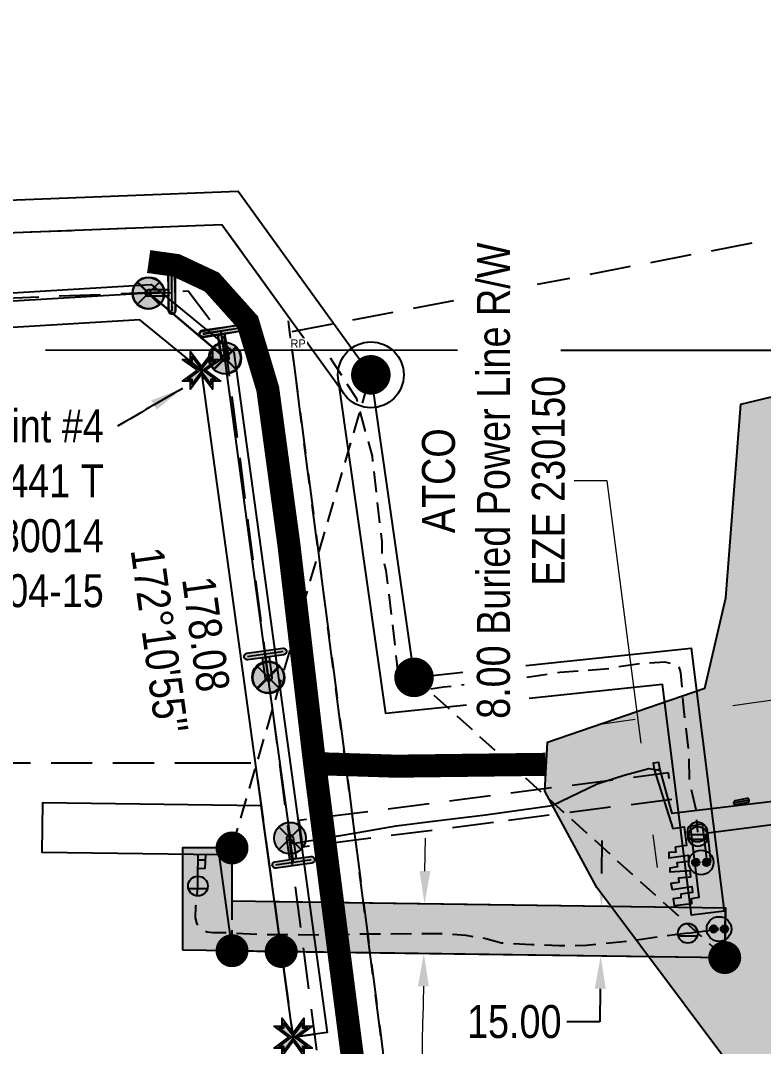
# Model space of a CAD drawing. Extents: x 504673 to 506635, y 6024637 to 6026394.
# Drawn here: x 505307 to 505532.4, y 6025335.3 to 6025646.6 of the extents above; entities that cross this region are included whole.
import ezdxf
from ezdxf.enums import TextEntityAlignment as Align

# ---------------------------------------------------------------- set-up
doc = ezdxf.new("R2018")
doc.units = 0
doc.header["$LTSCALE"] = 5
doc.header["$PDSIZE"] = 0.5
for name, pattern in [('foc-ACCESSROAD', [3.75, 2.5, -1.25]), ('foc-FLOWLINE', [3.75, 2.5, -1.25]), ('foc-QUARTERLINE', [33, 25, -3, 2, -3]), ('foc-TIELINE', [1.875, 1.25, -0.625]), ('foc-TRAV', [1.875, 1.25, -0.625]), ('POWERLINE5', [7.799999999999997, 2.399999999999999, -0.6, 0.6, -0.6, 0.6, -0.6, 2.399999999999999]), ('UG_PIPE', [1.875, 1.25, -0.625])]:
    doc.linetypes.add(name, pattern=pattern)
doc.layers.get('Defpoints').update_dxf_attribs({"color": 9})
for name, color, linetype in [('35', 37, 'Continuous'), ('AS-CABLE', 224, 'foc-CABLE'), ('AS-PIPE-UG', 44, 'UG_PIPE'), ('AS-POWER', 104, 'foc-POWER'), ('AS-POWER-EXISTING', 72, 'POWERLINE5'), ('AS-POWER-EXISTING-ANC', 72, 'Continuous'), ('AS-ROADS', 254, 'Continuous'), ('AS-SYMBOL', 7, 'Continuous'), ('C-AR', 13, 'foc-ACCESSROAD'), ('C-RW', 13, 'Continuous'), ('C-WS', 13, 'foc-ACCESSROAD'), ('F-EZE', 190, 'foc-FLOWLINE'), ('L-BD', 7, 'Continuous'), ('L-MON', 1, 'Continuous'), ('L-SECQ', 8, 'foc-QUARTERLINE'), ('L-TIE', 7, 'foc-TIELINE'), ('P-PROPOSED', 10, 'Continuous'), ('P-PROPOSED-H', 21, 'Continuous'), ('P-TRAV', 4, 'foc-TRAV'), ('P-TXT', 4, 'Continuous')]:
    doc.layers.add(name, color=color, linetype=linetype)
doc.layers.add('AS-PIPE-AG', color=7, linetype='Continuous', true_color=0x7d00fa)
doc.layers.add('C-RW-T', color=13, linetype='Continuous', lineweight=9)
doc.layers.add('F-EZE-T', color=190, linetype='Continuous', lineweight=9)
doc.styles.add('80CG', font='ARIALN.TTF', dxfattribs={"height": 10})
doc.styles.add('80L', font='ARIALN.TTF', dxfattribs={"height": 10})
doc.styles.add('foc-LtypeFont', font='ARIALN.TTF', dxfattribs={"height": 7.349999999999999})
doc.styles.get("Standard").update_dxf_attribs({"font": 'ARIALN.TTF'})
doc.linetypes.add('foc-CABLE', pattern='A,2,-1,["C",foc-LtypeFont,S=0.2,R=0,X=-0.625,Y=-0.75],-1.239999999999999,8', length=12.24)
doc.linetypes.add('foc-POWER', pattern='A,6,-1,["P",foc-LtypeFont,S=0.2,R=0,X=-0.625,Y=-0.75],-1.239999999999999,4', length=12.24)
doc.dimstyles.new('Compass 5 000', dxfattribs={"dimscale": 5, "dimtxt": 9, "dimasz": 2, "dimexe": 0.2, "dimexo": 0.0625, "dimgap": 0.5, "dimtad": 0, "dimtih": 1, "dimtoh": 1, "dimzin": 0, "dimdsep": 46, "dimtxsty": '80CG', "dimcen": 0.1, "dimse1": 1, "dimse2": 1, "dimclrd": 256, "dimclrt": 256, "dimaunit": 1, "dimadec": 4, "dimazin": 0, "dimtfac": 0.06, "dimtofl": 0, "dimtmove": 0, "dimatfit": 1, "dimfxl": 0.2, "dimtolj": 1, "dimtzin": 0, "dimlwd": -1, "dimarcsym": 0})

# ---------------------------------------------------------------- blocks, each defined once
blk = doc.blocks.new('POWERPOLE')
h = blk.add_hatch(color=255)
edge = h.paths.add_edge_path()
edge.add_arc((0, 0), 0.9600000000000002, 0, 360)
at = {"linetype": 'Continuous'}
for p, q in [((0.678822509938982, -0.678822509938982), (-0.678822509938982, 0.678822509938982)), ((-0.678822509938982, -0.678822509938982), (0.678822509938982, 0.678822509938982))]:
    blk.add_line(p, q, dxfattribs=at)
blk.add_circle((0, 0), 0.9600000000000002, dxfattribs=at)
blk = doc.blocks.new('*D454')
at = {"layer": 'C-RW-T', "transparency": 16777216}
for p, q in [((505523.1249154244, 6025438.739198668), (505601.5102105102, 6025449.937268697)), ((505493.4211377307, 6025434.495737156), (505483.5216458129, 6025433.081502463))]:
    blk.add_line(p, q, dxfattribs=at)
for points in [[(505522.8892096421, 6025440.389113988), (505523.3606212066, 6025437.089283347), (505513.2254235063, 6025437.324963975)], [(505493.1854319484, 6025436.145652476), (505493.6568435129, 6025432.845821835), (505503.3206296485, 6025435.90997185)]]:
    blk.add_solid(points, dxfattribs=at)
at = {"layer": 'Defpoints', "color": 0, "transparency": 16777216}
for p in [(505502.9921694411, 6025438.209158246), (505512.8969632989, 6025439.624150371), (505513.2254235063, 6025437.324963975)]:
    blk.add_point(p, dxfattribs=at)
at = {"layer": 'C-RW-T', "transparency": 16777216, "insert": (505640.5927480275, 6025449.937268697), "char_height": 10, "attachment_point": 5, "style": '80CG'}
blk.add_mtext('\\A1;Whitecap\\P10.00 P/L R/W\\PPLA 240167', dxfattribs=at)
blk = doc.blocks.new('*D461')
at = {"layer": 'Defpoints', "color": 0, "transparency": 16777216}
for p in [(505497.5393323259, 6025409.452993704), (505414.7352510103, 6025406.83275064), (505415.7591685463, 6025398.898816665)]:
    blk.add_point(p, dxfattribs=at)
at = {"layer": 'F-EZE-T', "transparency": 16777216}
for p, q in [((505484.9542192768, 6025506.970081253), (505474.9542192767, 6025506.970081252)), ((505495.2354750256, 6025427.304677132), (505484.9542192768, 6025506.970081253)), ((505498.8192720902, 6025399.535244252), (505500.0992118545, 6025389.617494799))]:
    blk.add_line(p, q, dxfattribs=at)
for points in [[(505496.8884332678, 6025427.518000426), (505493.5825167834, 6025427.091353837), (505496.5154147899, 6025417.386927679)], [(505500.4722303324, 6025399.748567546), (505497.166313848, 6025399.321920957), (505497.5393323259, 6025409.452993704)]]:
    blk.add_solid(points, dxfattribs=at)
at = {"layer": 'F-EZE-T', "transparency": 16777216, "insert": (505450.5078800316, 6025506.970081253), "char_height": 10, "attachment_point": 5, "rotation": 90, "style": '80CG'}
blk.add_mtext('\\A1;ATCO\\P8.00 Buried Power Line R/W\\PEZE 230150', dxfattribs=at)
blk = doc.blocks.new('*U445')
h = blk.add_hatch(color=255)
h.dxf.hatch_style = 1
edge = h.paths.add_edge_path()
edge.add_arc((0.001556970010898939, -1.099998898110532), 0.2, -179.9189019634182, 0.08109803658169312, ccw=False)
edge.add_line((-0.1984428296455615, -1.100281983567059), (-0.2002828851129875, 0.1997167141999334))
edge.add_line((-0.2002828851129875, 0.1997167141999334), (-0.2015567696673594, 1.099715812654005))
edge.add_arc((-0.001556970010898939, 1.099998898110532), 0.2, 0.08109803658169312, 180.0810980365817, ccw=False)
edge.add_line((0.1984428296455615, 1.100281983567059), (0.2015567696673594, -1.099715812654005))
h = blk.add_hatch(color=255)
h.dxf.hatch_style = 1
edge = h.paths.add_edge_path()
edge.add_arc((-1.413756769860629, -0.002001071907580421), 0.2, 90.0810980365817, 270.0810980365818, ccw=False)
edge.add_line((-1.414039855317156, 0.19799872774888), (-0.2002828851129874, 0.1997167141999334))
edge.add_line((-0.2002828851129875, 0.1997167141999334), (-0.1997167141999334, -0.2002828851129875))
edge.add_line((-0.1997167141999334, -0.2002828851129875), (-1.413473684404102, -0.2020008715640409))
at = {"color": 255}
blk.add_lwpolyline([(0.2015567696673594, -1.099715812654005, -0.9999999999999999), (-0.1984428296455615, -1.100281983567059), (-0.2002828851129875, 0.1997167141999334), (-0.2015567696673594, 1.099715812654005, -0.9999999999999999), (0.1984428296455615, 1.100281983567059)], format="xyb", close=True, dxfattribs=at)
at = {"color": 72, "const_width": 0.1, "flags": 128}
for points in [[(0.001556970010898923, -1.099998898110532), (-0.001556970010898923, 1.099998898110532)], [(-1.413756769860629, -0.002001071907580431), (0, 0)]]:
    blk.add_lwpolyline(points, dxfattribs=at)
at = {"color": 255, "flags": 128}
blk.add_lwpolyline([(-1.413473684404102, -0.2020008715640409, -0.9999999999999999), (-1.414039855317156, 0.19799872774888), (-0.2002828851129875, 0.1997167141999334), (-0.1997167141999334, -0.2002828851129875)], format="xyb", close=True, dxfattribs=at)
blk = doc.blocks.new('*U437')
h = blk.add_hatch(color=255)
h.dxf.hatch_style = 1
edge = h.paths.add_edge_path()
edge.add_arc((1.084283818103799, 0.1852797932809918), 0.2000000000000001, -80.30309255509462, 99.69690744490538, ccw=False)
edge.add_line((1.117971053245798, -0.01186271910151723), (-0.1634552772405105, -0.2308297475245075))
edge.add_line((-0.1634552772405105, -0.2308297475245075), (-1.050596582961801, -0.3824223056635008))
edge.add_arc((-1.084283818103799, -0.1852797932809918), 0.2000000000000001, 99.69690744490538, 279.6969074449054, ccw=False)
edge.add_line((-1.117971053245798, 0.01186271910151723), (1.050596582961801, 0.3824223056635008))
h = blk.add_hatch(color=255)
h.dxf.hatch_style = 1
edge = h.paths.add_edge_path()
edge.add_arc((0.2801499614841298, -1.639477594941856), 0.2, -170.30309255509462, 9.696907444905321, ccw=False)
edge.add_line((0.0830074491016208, -1.673164830083854), (-0.1634552772405105, -0.2308297475245076))
edge.add_line((-0.1634552772405105, -0.2308297475245075), (0.2308297475245074, -0.1634552772405105))
edge.add_line((0.2308297475245074, -0.1634552772405105), (0.4772924738666388, -1.605790359799857))
at = {"color": 255}
blk.add_lwpolyline([(1.050596582961801, 0.3824223056635008, -0.9999999999999999), (1.117971053245798, -0.01186271910151723), (-0.1634552772405105, -0.2308297475245075), (-1.050596582961801, -0.3824223056635008, -0.9999999999999999), (-1.117971053245798, 0.01186271910151723)], format="xyb", close=True, dxfattribs=at)
at = {"color": 72, "const_width": 0.1, "flags": 128}
for points in [[(1.084283818103799, 0.1852797932809918), (-1.084283818103799, -0.1852797932809918)], [(0.2801499614841298, -1.639477594941856), (0, 0)]]:
    blk.add_lwpolyline(points, dxfattribs=at)
at = {"color": 255, "flags": 128}
blk.add_lwpolyline([(0.4772924738666388, -1.605790359799857, -0.9999999999999999), (0.0830074491016208, -1.673164830083854), (-0.1634552772405105, -0.2308297475245075), (0.2308297475245074, -0.1634552772405105)], format="xyb", close=True, dxfattribs=at)
blk = doc.blocks.new('*U438')
h = blk.add_hatch(color=255)
h.dxf.hatch_style = 1
edge = h.paths.add_edge_path()
edge.add_arc((1.089107186086588, 0.1544200026374626), 0.2, -81.93005884637239, 98.06994115362761, ccw=False)
edge.add_line((1.11718355020249, -0.0435994857419171), (-0.1699431242634772, -0.226095852495282))
edge.add_line((-0.1699431242634774, -0.226095852495282), (-1.061030821970686, -0.3524394910168422))
edge.add_arc((-1.089107186086588, -0.1544200026374626), 0.2, 98.06994115362761, 278.06994115362755, ccw=False)
edge.add_line((-1.11718355020249, 0.0435994857419171), (1.061030821970686, 0.3524394910168422))
h = blk.add_hatch(color=255)
h.dxf.hatch_style = 1
edge = h.paths.add_edge_path()
edge.add_arc((0.2043093647691422, -1.440971335023642), 0.2, -171.9300588463725, 8.06994115362761, ccw=False)
edge.add_line((0.006289876389762555, -1.469047699139544), (-0.1699431242634774, -0.2260958524952821))
edge.add_line((-0.1699431242634774, -0.226095852495282), (0.2260958524952819, -0.1699431242634774))
edge.add_line((0.2260958524952819, -0.1699431242634774), (0.4023288531485218, -1.412894970907739))
at = {"color": 255}
blk.add_lwpolyline([(1.061030821970686, 0.3524394910168422, -0.9999999999999999), (1.11718355020249, -0.0435994857419171), (-0.1699431242634774, -0.226095852495282), (-1.061030821970686, -0.3524394910168422, -0.9999999999999999), (-1.11718355020249, 0.0435994857419171)], format="xyb", close=True, dxfattribs=at)
at = {"color": 72, "const_width": 0.09999999999999999, "flags": 128}
for points in [[(1.089107186086588, 0.1544200026374626), (-1.089107186086588, -0.1544200026374626)], [(0.2043093647691422, -1.440971335023642), (0, 0)]]:
    blk.add_lwpolyline(points, dxfattribs=at)
at = {"color": 255, "flags": 128}
blk.add_lwpolyline([(0.4023288531485218, -1.412894970907739, -0.9999999999999999), (0.006289876389762555, -1.469047699139544), (-0.1699431242634774, -0.226095852495282), (0.2260958524952819, -0.1699431242634774)], format="xyb", close=True, dxfattribs=at)
blk = doc.blocks.new('*U441')
h = blk.add_hatch(color=255)
h.dxf.hatch_style = 1
edge = h.paths.add_edge_path()
edge.add_arc((0.02411700846804093, -1.09973559090472), 0.2, -178.7437149764819, 1.2562850235182168, ccw=False)
edge.add_line((-0.175834917150999, -1.104120501535273), (-0.2043368362495928, 0.1955670149884869))
edge.add_line((-0.2043368362495928, 0.195567014988487), (-0.2240689340870809, 1.095350680274167))
edge.add_arc((-0.02411700846804093, 1.09973559090472), 0.2, 1.2562850235182168, 181.2562850235181, ccw=False)
edge.add_line((0.175834917150999, 1.104120501535273), (0.2240689340870809, -1.095350680274167))
h = blk.add_hatch(color=255)
h.dxf.hatch_style = 1
edge = h.paths.add_edge_path()
edge.add_arc((-1.413600000005681, -0.03099999986588908), 0.2, 91.2562850235181, 271.25628502351816, ccw=False)
edge.add_line((-1.417984910636234, 0.1689519257531509), (-0.2043368362495928, 0.195567014988487))
edge.add_line((-0.2043368362495928, 0.195567014988487), (-0.195567014988487, -0.2043368362495928))
edge.add_line((-0.195567014988487, -0.2043368362495928), (-1.409215089375128, -0.230951925484929))
at = {"color": 255}
blk.add_lwpolyline([(0.2240689340870809, -1.095350680274167, -0.9999999999999999), (-0.175834917150999, -1.104120501535273), (-0.2043368362495928, 0.195567014988487), (-0.2240689340870809, 1.095350680274167, -0.9999999999999999), (0.175834917150999, 1.104120501535273)], format="xyb", close=True, dxfattribs=at)
at = {"color": 72, "const_width": 0.1, "flags": 128}
for points in [[(0.02411700846804093, -1.09973559090472), (-0.02411700846804093, 1.09973559090472)], [(-1.413600000005681, -0.03099999986588908), (0, 0)]]:
    blk.add_lwpolyline(points, dxfattribs=at)
at = {"color": 255, "flags": 128}
blk.add_lwpolyline([(-1.409215089375128, -0.230951925484929, -0.9999999999999999), (-1.417984910636234, 0.1689519257531509), (-0.2043368362495928, 0.195567014988487), (-0.195567014988487, -0.2043368362495928)], format="xyb", close=True, dxfattribs=at)
blk = doc.blocks.new('*U442')
h = blk.add_hatch(color=255)
h.dxf.hatch_style = 1
edge = h.paths.add_edge_path()
edge.add_arc((1.088888818033963, 0.1559523708078835), 0.2, -81.84943591210418, 98.15056408789582, ccw=False)
edge.add_line((1.117243794544487, -0.04202741428920062), (-0.1696248085865597, -0.2263347616076084))
edge.add_line((-0.1696248085865598, -0.2263347616076084), (-1.060533841523438, -0.3539321559049676))
edge.add_arc((-1.088888818033963, -0.1559523708078835), 0.2, 98.15056408789582, 278.1505640878958, ccw=False)
edge.add_line((-1.117243794544487, 0.04202741428920062), (1.060533841523438, 0.3539321559049676))
h = blk.add_hatch(color=255)
h.dxf.hatch_style = 1
edge = h.paths.add_edge_path()
edge.add_arc((0.2358000000007447, -1.646399999968707), 0.2, -171.84943591210424, 8.150564087895816, ccw=False)
edge.add_line((0.03782021490366055, -1.674754976479231), (-0.1696248085865598, -0.2263347616076083))
edge.add_line((-0.1696248085865598, -0.2263347616076084), (0.2263347616076083, -0.1696248085865598))
edge.add_line((0.2263347616076083, -0.1696248085865598), (0.4337797850978288, -1.618045023458183))
at = {"color": 255}
blk.add_lwpolyline([(1.060533841523438, 0.3539321559049676, -0.9999999999999999), (1.117243794544487, -0.04202741428920062), (-0.1696248085865598, -0.2263347616076084), (-1.060533841523438, -0.3539321559049676, -0.9999999999999999), (-1.117243794544487, 0.04202741428920062)], format="xyb", close=True, dxfattribs=at)
at = {"color": 72, "const_width": 0.09999999999999998, "flags": 128}
for points in [[(1.088888818033963, 0.1559523708078835), (-1.088888818033963, -0.1559523708078835)], [(0.2358000000007447, -1.646399999968707), (0, 0)]]:
    blk.add_lwpolyline(points, dxfattribs=at)
at = {"color": 255, "flags": 128}
blk.add_lwpolyline([(0.4337797850978288, -1.618045023458183, -0.9999999999999999), (0.03782021490366055, -1.674754976479231), (-0.1696248085865598, -0.2263347616076084), (0.2263347616076083, -0.1696248085865598)], format="xyb", close=True, dxfattribs=at)
blk = doc.blocks.new('*U447')
h = blk.add_hatch(color=255)
h.dxf.hatch_style = 1
edge = h.paths.add_edge_path()
edge.add_arc((-0.2116000000038181, 1.467999999970198), 0.2, 8.202216459714975, 188.202216459715, ccw=False)
edge.add_line((-0.01364585747674021, 1.496533444493588), (0.1694206980036883, 0.2264875870504675))
edge.add_line((0.1694206980036883, 0.2264875870504674), (-0.2264875870504674, 0.1694206980036884))
edge.add_line((-0.2264875870504674, 0.1694206980036884), (-0.4095541425308959, 1.439466555446808))
h = blk.add_hatch(color=255)
h.dxf.hatch_style = 1
edge = h.paths.add_edge_path()
edge.add_arc((-1.088747783898928, -0.1569339448786424), 0.2, 98.20221645971498, 278.20221645971503, ccw=False)
edge.add_line((-1.117281228422318, 0.04102019764843548), (0.1694206980036883, 0.2264875870504674))
edge.add_line((0.1694206980036883, 0.2264875870504674), (1.060214339375539, 0.3548880874057203))
edge.add_arc((1.088747783898928, 0.1569339448786424), 0.2, -81.79778354028502, 98.20221645971498, ccw=False)
edge.add_line((1.117281228422318, -0.04102019764843548), (-1.060214339375539, -0.3548880874057203))
at = {"color": 255, "flags": 128}
blk.add_lwpolyline([(-0.4095541425308959, 1.439466555446808, -0.9999999999999999), (-0.01364585747674021, 1.496533444493588), (0.1694206980036883, 0.2264875870504674), (-0.2264875870504674, 0.1694206980036884)], format="xyb", close=True, dxfattribs=at)
at = {"color": 72, "const_width": 0.1, "flags": 128}
for points in [[(-0.2116000000038181, 1.467999999970198), (0, 0)], [(-1.088747783898928, -0.1569339448786424), (1.088747783898928, 0.1569339448786424)]]:
    blk.add_lwpolyline(points, dxfattribs=at)
at = {"color": 255}
blk.add_lwpolyline([(-1.060214339375539, -0.3548880874057203, -0.9999999999999999), (-1.117281228422318, 0.04102019764843548), (0.1694206980036883, 0.2264875870504674), (1.060214339375539, 0.3548880874057203, -0.9999999999999999), (1.117281228422318, -0.04102019764843548)], format="xyb", close=True, dxfattribs=at)
blk = doc.blocks.new('RISER')
h = blk.add_hatch(color=255)
h.dxf.hatch_style = 1
edge = h.paths.add_edge_path()
edge.add_arc((0, 0), 0.7000000000000001, 0, 360)
blk.add_hatch(color=13).paths.add_polyline_path([(0.5809894393423747, -0.1498374831999172), (-0.5809055220925075, -0.1501624933266612, 0.7745966773228882)])
at = {"color": 13}
blk.add_line((-0.5809055220925075, -0.1501624933266612), (0.5809894393423747, -0.1498374831996898), dxfattribs=at)
blk.add_circle((0, 0), 0.6000000000000001, dxfattribs=at)
blk = doc.blocks.new('PIG')
h = blk.add_hatch(color=255)
h.dxf.hatch_style = 1
edge = h.paths.add_edge_path()
edge.add_arc((0, 0), 0.85, 0, 360)
at = {"layer": 'AS-SYMBOL'}
h = blk.add_hatch(color=13, dxfattribs=at)
h.dxf.hatch_style = 1
h.paths.add_polyline_path([(-0.1007441909823683, 0.004742452807931841, 1), (-0.5507441909794579, 0.004742452807931841, 1)])
h = blk.add_hatch(color=13, dxfattribs=at)
h.dxf.hatch_style = 1
h.paths.add_polyline_path([(0.1007441909823683, 0.004742452807931841, 1), (0.5507441909794579, 0.004742452807931841, 1)])
at = {"layer": 'AS-SYMBOL', "color": 13}
for centre, radius in [((0, 0), 0.75), ((-0.3257441909809131, 0.004742452807931841), 0.225), ((0.3257441909809131, 0.004742452807931841), 0.225)]:
    blk.add_circle(centre, radius, dxfattribs=at)
blk = doc.blocks.new('*U434')
at = {"color": 48}
for p, q in [((4.08886963157243, 1.40298177361125), (0.4749817733057751, 0.7031303684434069)), ((4.317018226710057, 0.2248696318620715), (0.703130368443404, -0.4749817733057812))]:
    blk.add_line(p, q, dxfattribs=at)
for centre, start, end in [((0.5890560708745899, 0.1140742975688129), 100.9600108201828, 280.9600108201826), ((4.202943929141242, 0.8139257027366611), 280.9600108201795, 460.9600108201795)]:
    blk.add_arc(centre, 0.6000000000000227, start, end, dxfattribs=at)
at = {"layer": 'Defpoints'}
blk.add_line((4.792000000015832, 0.928000000305474), (0, 0), dxfattribs=at)
blk = doc.blocks.new('PLIA')
at = {"color": 255, "const_width": 1}
blk.add_lwpolyline([(-0.5, 0, 1), (0.5, 0, 1)], format="xyb", close=True, dxfattribs=at)
blk = doc.blocks.new('PLIAA')
blk.add_blockref('PLIA', (0, 0))
blk = doc.blocks.new('PLIB')
at = {"color": 1}
blk.add_circle((0, 0), 0.8, dxfattribs=at)
blk = doc.blocks.new('PLIBB')
blk.add_blockref('PLIB', (0, 0))
blk = doc.blocks.new('PLICC')
for name in ['PLIAA', 'PLIBB']:
    blk.add_blockref(name, (0, 0))
blk = doc.blocks.new('PLI')
blk.add_blockref('PLICC', (0, 0))
blk = doc.blocks.new('*D475')
at = {"layer": 'Defpoints', "color": 0, "transparency": 16777216}
for p in [(505443.668386389, 6025378.330886992), (505443.4587030357, 6025363.340382453), (505482.9958061407, 6025362.787347541)]:
    blk.add_point(p, dxfattribs=at)
at = {"layer": 'P-TXT', "transparency": 16777216}
for p, q in [((505483.3453532609, 6025387.776873939), (505483.4852170278, 6025397.775895797)), ((505482.8559423737, 6025352.788325683), (505482.7160786068, 6025342.789303824)), ((505482.7160786068, 6025342.789303824), (505472.7160786067, 6025342.789303824))]:
    blk.add_line(p, q, dxfattribs=at)
for points in [[(505481.6788496178, 6025387.800184567), (505485.011856904, 6025387.75356331), (505483.205489494, 6025377.77785208)], [(505481.1894387306, 6025352.811636311), (505484.5224460168, 6025352.765015054), (505482.9958061407, 6025362.787347541)]]:
    blk.add_solid(points, dxfattribs=at)
at = {"layer": 'P-TXT', "transparency": 16777216, "insert": (505456.7781522755, 6025342.789303825), "char_height": 10, "attachment_point": 5, "style": '80CG'}
blk.add_mtext('\\A1;15.00', dxfattribs=at)
blk = doc.blocks.new('RP')
at = {"layer": '35', "color": 3}
blk.add_circle((0, 0), 10, dxfattribs=at)
at = {"layer": '35', "color": 3, "lineweight": 30, "flags": 104}
blk.add_attdef('RP', text='', height=10, dxfattribs=at).set_placement((-24.40727839950538, 10.7543695547571), align=Align.MIDDLE_CENTER)
blk = doc.blocks.new('fdia')
at = {"color": 255, "const_width": 1}
blk.add_lwpolyline([(-0.5, 0, 1), (0.5, 0, 1)], format="xyb", close=True, dxfattribs=at)
blk = doc.blocks.new('Fdiaa')
blk.add_blockref('fdia', (0, 0))
blk = doc.blocks.new('fdib')
at = {"color": 1, "const_width": 1.6}
blk.add_lwpolyline([(-0.3999999999996362, 0, 0.9999999999999998), (0.3999999999996362, 0, 1)], format="xyb", close=True, dxfattribs=at)
at = {"color": 1}
blk.add_circle((0, 0), 0.8, dxfattribs=at)
blk = doc.blocks.new('Fdibb')
blk.add_blockref('fdib', (0, 0))
blk = doc.blocks.new('fdicc')
for name in ['Fdibb', 'Fdiaa']:
    blk.add_blockref(name, (0, 0))
blk = doc.blocks.new('FDI')
blk.add_blockref('fdicc', (0, 0))
blk = doc.blocks.new('TEMP')
h = blk.add_hatch(color=255)
h.dxf.hatch_style = 1
h.paths.add_polyline_path([(-5.274161e-10, 0.2514284397220763), (-0.6656854269836912, 1.152061669657268), (-0.6656854269836914, 0.6656854303339061), (-1.152061663105632, 0.6656854303339061), (-0.2514284404497629, 5.273253e-10), (-1.152061661774314, -0.665685419564579), (-0.6656854224511335, -0.6656854195645793), (-0.6656854224511335, -1.152061655686338), (-5.273251e-10, -0.2514284436956587), (0.6656854183820542, -1.152061663420681), (0.6656854183820542, -0.6656854208922597), (1.152061656810019, -0.6656854053035205), (0.2514284429676993, 5.273253e-10), (1.152061671303363, 0.6656854258011663), (0.6656854287749412, 0.6656854258011663), (0.6656854131859291, 1.15206166422904)])
h.paths.add_polyline_path([(0.5656854229146121, 0.8485281473411305), (0.5656854319800914, 0.5656854258011663), (0.8485281444547581, 0.5656854258011663), (0.0831890339399251, 0), (0.8485281399220186, -0.5656854150320215), (0.5656854183820542, -0.5656854240973189), (0.5656854183820542, -0.8485281365719859), (0, -0.08318903609469999), (-0.5656854224511337, -0.8485281320390644), (-0.5656854224511337, -0.5656854195645792), (-0.8485281349258001, -0.5656854195645794), (-0.0831890328488955, 0), (-0.8485281394583584, 0.5656854303339058), (-0.5656854269836913, 0.5656854303339061), (-0.5656854269836913, 0.8485281428085727), (0, 0.0831890306941206)], flags=16)
h = blk.add_hatch(color=1)
h.dxf.hatch_style = 1
h.paths.add_polyline_path([(0, 0.0831890306941205), (-0.5656854269836911, 0.8485281428085727), (-0.5656854269836912, 0.5656854303339061), (-0.8485281394583578, 0.5656854303339061), (-0.0831890328488953, -1e-16), (-0.8485281349258001, -0.5656854195645793), (-0.5656854224511337, -0.5656854195645793), (-0.5656854224511337, -0.848528132039064), (0, -0.08318903609469999), (0.5656854183820542, -0.8485281365719856), (0.5656854183820542, -0.5656854240973191), (0.8485281399220184, -0.5656854150320213), (0.0831890339399251, -1e-16), (0.8485281444547581, 0.5656854258011663), (0.5656854319800914, 0.5656854258011663), (0.5656854229146121, 0.8485281473411308)])
at = {"color": 1}
for p, q in [((-0.0831890328488953, 0), (0.0831890339399252, 0)), ((0, 0.0831890306941205), (0, -0.08318903609469999))]:
    blk.add_line(p, q, dxfattribs=at)
at = {"color": 255, "flags": 128}
blk.add_lwpolyline([(-0.251428440449763, 5.27325e-10), (-1.152061663105632, 0.6656854303339061), (-0.6656854269836914, 0.6656854303339061), (-0.6656854269836914, 1.152061669657268), (-5.274159999999999e-10, 0.2514284397220763), (0.6656854131859291, 1.15206166422904), (0.6656854287749412, 0.6656854258011663), (1.152061671303363, 0.6656854258011663), (0.2514284429676991, 5.27325e-10), (1.152061656810019, -0.6656854053035204), (0.6656854183820542, -0.6656854208922596), (0.6656854183820542, -1.152061663420681), (-5.27325e-10, -0.2514284436956586), (-0.6656854224511335, -1.152061655686338), (-0.6656854224511335, -0.6656854195645793), (-1.152061661774314, -0.6656854195645793)], close=True, dxfattribs=at)
at = {"color": 1, "flags": 128}
blk.add_lwpolyline([(-0.0831890328488953, 0), (-0.8485281394583578, 0.5656854303339061), (-0.5656854269836913, 0.5656854303339061), (-0.5656854269836913, 0.8485281428085727), (0, 0.0831890306941205), (0.5656854229146121, 0.8485281473411305), (0.5656854319800914, 0.5656854258011663), (0.8485281444547581, 0.5656854258011663), (0.0831890339399252, 0), (0.8485281399220184, -0.5656854150320214), (0.5656854183820542, -0.5656854240973189), (0.5656854183820542, -0.8485281365719856), (0, -0.08318903609469999), (-0.5656854224511335, -0.848528132039064), (-0.5656854224511335, -0.5656854195645792), (-0.8485281349258001, -0.5656854195645792)], close=True, dxfattribs=at)
blk = doc.blocks.new('*D514')
at = {"layer": 'C-RW-T', "transparency": 16777216}
for p, q in [((505429.6772850669, 6025388.527569184), (505429.8171488328, 6025398.526591043)), ((505429.1878741835, 6025353.539020942), (505429.0480104176, 6025343.539999083)), ((505428.4497922838, 6025300.772695072), (505429.0480104176, 6025343.539999083)), ((505438.4497922838, 6025300.772695071), (505428.4497922838, 6025300.772695072))]:
    blk.add_line(p, q, dxfattribs=at)
for points in [[(505428.0107814238, 6025388.550879812), (505431.34378871, 6025388.504258556), (505429.5374213009, 6025378.528547326)], [(505427.5213705404, 6025353.562331569), (505430.8543778267, 6025353.515710314), (505429.3277379494, 6025363.538042801)]]:
    blk.add_solid(points, dxfattribs=at)
at = {"layer": 'Defpoints', "color": 0, "transparency": 16777216}
for p in [(505428.2072219557, 6025378.547153815), (505427.9975386041, 6025363.556649289), (505429.3277379494, 6025363.538042801)]:
    blk.add_point(p, dxfattribs=at)
at = {"layer": 'C-RW-T', "transparency": 16777216, "insert": (505484.8345126113, 6025300.772695071), "char_height": 10, "attachment_point": 5, "style": '80CG'}
blk.add_mtext('\\A1;Whitecap\\P15.00 P/L R/W\\PPLA 240668\\P(To be Amended)', dxfattribs=at)

msp = doc.modelspace()

# ---------------------------------------------------------------- hatches: boundary and pattern name
at = {"layer": 'AS-ROADS'}
h = msp.add_hatch(color=256, dxfattribs=at)
h.dxf.hatch_style = 1
h.paths.add_polyline_path([(505619.337000001, 6025348.216999969), (505624.383, 6025339.478999985), (505628.292, 6025322.284999968), (505645.174000001, 6025311.151999968), (505636.6240000011, 6025299.900999968), (505614.259, 6025288.992999969), (505578.832, 6025269.408999984), (505550.4110000011, 6025288.821999985), (505521.539, 6025330.430999967), (505481.805000001, 6025383.512999984), (505466.072000001, 6025412.72699999), (505466.869, 6025427.604999986), (505514.624, 6025444.064999986), (505520.919, 6025471.414999974), (505525.507000001, 6025530.214999968), (505558.0919999995, 6025537.990999985), (505584.1099999995, 6025530.655999986), (505587.899000001, 6025514.00999999)])
at = {"layer": 'P-PROPOSED-H'}
h = msp.add_hatch(color=256, dxfattribs=at)
h.dxf.hatch_style = 1
h.paths.add_polyline_path([(505356.1449747435, 6025364.561704613), (505520.6250000007, 6025362.260999998), (505520.8346833523, 6025377.251504514), (505371.1331524321, 6025379.345491338), (505371.1290000007, 6025395.526999998), (505356.1370295443, 6025395.523152813)])

# ---------------------------------------------------------------- linework, layer by layer
at = {"layer": 'AS-CABLE', "flags": 128}
msp.add_lwpolyline([(505388.703, 6025397.996999984), (505389.555000001, 6025396.88), (505397.490000001, 6025398.161999983), (505409.404, 6025400.177999984), (505420.908000001, 6025402.216999983), (505432.1170000006, 6025403.699), (505448.076, 6025405.531), (505468.307, 6025408.457000008), (505481.8960000011, 6025414.972000006), (505490.1580000009, 6025417.577999983), (505497.594, 6025419.633999983), (505500.4920000011, 6025419.106), (505500.4870000006, 6025419.523)], dxfattribs=at)
at = {"layer": 'AS-PIPE-AG', "flags": 128}
for points in [[(505543.76, 6025410.616), (505504.6990000011, 6025406.01), (505500.942000001, 6025419.638999989), (505500.6320000009, 6025421.470999989), (505498.9579999997, 6025421.215000005), (505499.218000001, 6025419.370000006), (505504.9080000006, 6025401.442), (505508.346000001, 6025401.937), (505509.02, 6025396.287999989), (505505.572000001, 6025395.768)], [(505505.571000001, 6025395.762999989), (505505.762, 6025394.226), (505503.6770000011, 6025394.181), (505503.703, 6025392.547), (505509.491, 6025393.358999996), (505509.7490000006, 6025391.374), (505506.127000001, 6025390.961999989), (505506.2749999996, 6025389.785), (505503.952, 6025389.435000005), (505503.95, 6025389.429999983), (505503.942, 6025388.307), (505510.0750000009, 6025388.703999983), (505510.2480000011, 6025386.682), (505510.2630000006, 6025386.636000006), (505506.573000001, 6025386.372), (505506.715, 6025385.079), (505504.257, 6025384.697), (505504.6610000011, 6025382.891), (505510.674000001, 6025383.867999983), (505510.847, 6025381.984), (505507.345, 6025381.552000006), (505507.308, 6025380.346), (505507.292, 6025380.346), (505505.02, 6025380.101), (505505.236000001, 6025378.057999989), (505510.6890000009, 6025378.656000006), (505510.565, 6025380.217999984), (505510.5680000011, 6025380.211999992), (505512.888000001, 6025380.572), (505510.234000001, 6025402.118000005), (505513.775, 6025402.867), (505515.2220000011, 6025391.459), (505516.4579999995, 6025391.545999989), (505515.4870000011, 6025400.11), (505545.234000001, 6025403.958)], [(505360.784, 6025383.96), (505360.793, 6025386.634), (505360.861, 6025393.412)], [(505363.084, 6025393.615), (505362.9, 6025389.248999983), (505360.8290000011, 6025389.18)], [(505360.854000001, 6025391.971999983), (505363.046, 6025391.889999983)], [(505509.420000001, 6025369.642), (505511.79, 6025369.984), (505518.884, 6025370.929)]]:
    msp.add_lwpolyline(points, dxfattribs=at)
at = {"layer": 'AS-PIPE-UG', "flags": 128}
for points in [[(505400.9330000011, 6025544.227999983), (505408.869, 6025531.881000008), (505413.607, 6025514.413), (505414.8439999995, 6025503.293), (505416.6130000011, 6025488.434999983), (505416.5700000011, 6025484.755000005), (505417.7550000011, 6025479.738), (505419.6400000011, 6025464.774000008), (505421.356, 6025449.731), (505422.809, 6025444.617999983), (505425.254, 6025442.918000005), (505435.3180000011, 6025444.405000008), (505441.5834580311, 6025445.092075413)], [(505460.6139728266, 6025447.388043732), (505470.546000001, 6025448.832999983), (505485.7149999996, 6025450.044999983), (505489.892000001, 6025450.787999983), (505494.12, 6025451.442), (505502.4549999996, 6025451.967), (505506.4770000011, 6025451.074999983), (505507.2220000006, 6025448.801), (505507.9839999999, 6025438.838), (505509.695, 6025424.270999989), (505509.9000000011, 6025415.809), (505511.874, 6025406.96), (505512.3600000006, 6025400.360999983)], [(505509.4060000011, 6025369.646999983), (505500.42, 6025368.454), (505490.774, 6025367.14), (505478.643000001, 6025365.889), (505470.3670000011, 6025365.795999983), (505462.035, 6025366.151), (505452.874, 6025366.681), (505448.154, 6025367.981), (505442.183, 6025368.929), (505435.201, 6025369.485999983), (505425.87, 6025369.425999983), (505410.66, 6025369.34), (505393.659, 6025369.109), (505382.283, 6025369.126999984), (505368.153, 6025369.771999983), (505365.279000001, 6025369.818), (505363.610000001, 6025369.96), (505361.876000001, 6025370.726), (505360.565, 6025372.408999983), (505360.088000001, 6025374.343), (505360.191000001, 6025377.788), (505360.785000001, 6025383.953)]]:
    msp.add_lwpolyline(points, dxfattribs=at)
at = {"layer": 'AS-POWER', "flags": 128}
for points in [[(505087.061999998, 6025196.249000045), (505144.203, 6025256.28300002), (505197.458, 6025310.75100002), (505210.496000001, 6025412.14900001), (505223.420000001, 6025511.169000031), (505227.4119999995, 6025543.099000026), (505251.399000001, 6025558.459000037), (505345.8250000001, 6025563.975000032), (505369.1390000011, 6025544.138000042)], [(505345.762, 6025563.860000006), (505368.8659999999, 6025544.217), (505382.0150000011, 6025447.372), (505388.723, 6025398.500000006)]]:
    msp.add_lwpolyline(points, dxfattribs=at)
at = {"layer": 'AS-ROADS', "flags": 128}
msp.add_lwpolyline([(505345.832000001, 6025573.483, 6.999999999999931, 6.999999999999931, 0), (505354.234000001, 6025572.306, 6.999999999999931, 6.999999999999931, 0), (505365.0040000011, 6025567.258999983, 6.999999999999931, 6.999999999999931, 0), (505375.9080000006, 6025555.075000006, 6.999999999999931, 6.999999999999931, 0), (505381.979, 6025534.790000006, 6.999999999999931, 6.999999999999931, 0), (505388.369, 6025487.664000005, 6.999999999999931, 6.999999999999931, 0), (505396.196, 6025421.129999989, 6.999999999999931, 6.999999999999931, 0), (505406.4390000011, 6025341.588, 6.999999999999931, 6.999999999999931, 0), (505410.1390000011, 6025312.802, 6.999999999999931, 6.999999999999931, 0), (505413.191, 6025289.789000005, 6.999999999999931, 6.999999999999931, 0), (505416.3560000006, 6025267.546, 6.999999999999931, 6.999999999999931, 0), (505419.4229999995, 6025257.292999983, 6.999999999999931, 6.999999999999931, 0), (505430.3199999999, 6025247.269999983, 6.999999999999931, 6.999999999999931, 0), (505448.8090000006, 6025243.651, 6.999999999999931, 6.999999999999931, 0), (505467.841, 6025244.137000006, 6.999999999999931, 6.999999999999931, 0), (505530.625000001, 6025251.098, 6.999999999999931, 6.999999999999931, 0), (505589.593, 6025264.656999983, 6.999999999999931, 6.999999999999931, 0), (505610.2159999995, 6025282.537999983, 0, 0, 0)], format="xyseb", dxfattribs=at)
msp.add_lwpolyline([(505619.337000001, 6025348.216999991), (505624.383, 6025339.479), (505628.292, 6025322.284999983), (505645.174000001, 6025311.151999983), (505636.6240000011, 6025299.900999983), (505614.259, 6025288.992999989), (505578.832, 6025269.409), (505550.4110000011, 6025288.822000005), (505521.539, 6025330.430999983), (505481.805000001, 6025383.513), (505466.072000001, 6025412.727), (505466.869, 6025427.605000006), (505514.624, 6025444.065000006), (505520.919, 6025471.414999983), (505525.507000001, 6025530.214999983), (505558.0919999995, 6025537.991000006), (505584.1099999995, 6025530.656), (505587.899000001, 6025514.01)], close=True, dxfattribs=at)
at = {"layer": 'AS-ROADS', "const_width": 6.999999999999931, "flags": 128}
msp.add_lwpolyline([(505466.258, 6025420.903), (505420.857, 6025420.339999983), (505396.196, 6025421.129999989)], dxfattribs=at)
at = {"layer": 'C-AR', "flags": 128}
msp.add_lwpolyline([(505230.6945530677, 6025545.070866827), (505248.3791557593, 6025560.316206941), (505357.812877551, 6025564.545833729), (505368.7501705747, 6025550.277161075), (505412.5780150923, 6025211.977350661), (505432.3465373222, 6025213.896992688), (505388.693660631, 6025552.000619444), (505388.0403898953, 6025556.942396047), (505368.0518398423, 6025584.623015505), (505244.7089599582, 6025579.834320719), (505237.2383067388, 6025579.544278221)], close=True, dxfattribs=at)
at = {"layer": 'C-RW', "flags": 128}
for points in [[(505442.2316567346, 6025438.908719894), (505417.8232429739, 6025436.349995573), (505403.7059948588, 6025535.248293761), (505368.0518398423, 6025584.623015505), (505244.7089599582, 6025579.834320719), (505257.3764477845, 6025646.615999305)], [(505267.5513826183, 6025646.626915319), (505258.738441747, 6025600.166007464), (505266.873, 6025590.697), (505373.0180000006, 6025594.818), (505413.2520000006, 6025539.101), (505426.357, 6025447.294), (505441.1896317182, 6025448.84889889)], [(505460.2513579686, 6025450.847132081), (505510.484, 6025456.11299999), (505520.4950574136, 6025376.38207475), (505510.5782756673, 6025375.136918365), (505501.7871573829, 6025445.151899375), (505461.2933829849, 6025440.906953086)]]:
    msp.add_lwpolyline(points, dxfattribs=at)
msp.add_lwpolyline([(505520.7303019564, 6025362.267637839), (505520.9399266804, 6025377.258142732), (505384.0060957448, 6025379.165427891), (505380.000373819, 6025408.341733672), (505313.6667967554, 6025409.269331365), (505313.4571719686, 6025394.278821967), (505367.130359074, 6025393.528265059), (505371.137, 6025364.352)], close=True, dxfattribs=at)
at = {"layer": 'C-WS', "flags": 128}
for points in [[(505621.4008956786, 6025592.727149801), (505585.556769576, 6025590.00440385), (505463.6838407069, 6025566.477230382)], [(505438.3464598465, 6025561.58593122), (505388.693660631, 6025552.000619444), (505432.3465373222, 6025213.896992688), (505695.544602893, 6025240.932393925)]]:
    msp.add_lwpolyline(points, dxfattribs=at)
msp.add_lwpolyline([(505364.3342144469, 6025421.365198312), (505378.2127913855, 6025421.361871528), (505389.6400000002, 6025338.129999989), (505396.1192816964, 6025339.019564322), (505412.5780150923, 6025211.977350661), (505412.5780150923, 6025211.977350661), (505193.9291704581, 6025211.388426424), (505193.9265572649, 6025295.411333741), (505202.8518742333, 6025304.572395928), (505205.5452620593, 6025303.265707544), (505208.1645908259, 6025308.664751639), (505205.4631040293, 6025309.97536919), (505219.8153308963, 6025421.39984047), (505329.9489860194, 6025421.373440684)], close=True, dxfattribs=at)
at = {"layer": 'F-EZE', "linetype": 'Continuous', "flags": 128}
msp.add_lwpolyline([(505067.7980628249, 6025180.925460734), (505195.1407309279, 6025311.631680068), (505225.0950578775, 6025544.18409675), (505250.526375694, 6025560.725591182), (505346.621054782, 6025566.556279603), (505371.6974307965, 6025545.972033135), (505400.036849156, 6025339.557421505), (505389.6400000002, 6025338.129999989), (505361.8600000005, 6025540.469999997), (505343.143907229, 6025555.833331062), (505253.9015557246, 6025550.455602475), (505234.8417385456, 6025538.058373866), (505205.4631022478, 6025309.975370042), (505208.1645890671, 6025308.664752414), (505205.5452602791, 6025303.265708295), (505202.8518724286, 6025304.572396714), (505075.3088654712, 6025173.660546895)], dxfattribs=at)
at = {"layer": 'F-EZE', "flags": 128}
msp.add_lwpolyline([(505455.0083399263, 6025403.96413671), (505504.5951205888, 6025410.363581724), (505503.5712030518, 6025418.297515684), (505391.440611856, 6025403.826450163), (505392.4645293919, 6025395.892516187), (505437.3912359065, 6025401.69055315)], close=True, dxfattribs=at)
at = {"layer": 'L-SECQ'}
for p, q in [((505439.496571126, 6025546.520906411), (504793.969008578, 6025546.695981135)), ((505595.9194787897, 6025546.478482653), (505460.6659441649, 6025546.515165026))]:
    msp.add_line(p, q, dxfattribs=at)
at = {"layer": 'L-TIE'}
for p, q in [((505371.1290000011, 6025395.527), (505413.2520000006, 6025539.101)), ((505520.625000001, 6025362.261), (505426.357, 6025447.294))]:
    msp.add_line(p, q, dxfattribs=at)
at = {"layer": 'P-PROPOSED', "flags": 128}
msp.add_lwpolyline([(505356.1449747435, 6025364.561704613), (505520.6250000007, 6025362.260999998), (505520.8346833523, 6025377.251504514), (505371.1331524321, 6025379.345491338), (505371.1290000007, 6025395.526999998), (505356.1370295443, 6025395.523152813)], close=True, dxfattribs=at)
at = {"layer": 'P-TRAV'}
msp.add_line((505371.137, 6025364.352), (505371.133152432, 6025379.345491339), dxfattribs=at)

# ---------------------------------------------------------------- block references
at = {"color": 4}
ref = msp.add_blockref('RP', (505413.2520000006, 6025539.101), dxfattribs=dict(at, xscale=0.99946473, yscale=0.99946473, zscale=0.99946473))
lines = msp.add_mtext('RP', dxfattribs={"layer": '35', "color": 3, "insert": (505388.8577860849, 6025549.849613075), "char_height": 2.5, "attachment_point": 1, "bg_fill": 3, "box_fill_scale": 1.15, "bg_fill_color": 256, "bg_fill_transparency": 0})
ref.add_attrib('RP', '', (505388.8577860849, 6025549.849613075), dxfattribs={"flags": 104}).embed_mtext(lines)
at = {"layer": 'AS-POWER-EXISTING'}
for p, xscale, yscale, zscale in [((505345.762, 6025563.860000006), 4.999999999999956, 4.999999999999956, 4.999999999999956), ((505345.8250000001, 6025563.975000032), 4.999999999999988, 4.999999999999988, 4.999999999999988), ((505368.8659999999, 6025544.217), 4.999999999999956, 4.999999999999956, 4.999999999999956), ((505369.1390000011, 6025544.138000042), 4.999999999999988, 4.999999999999988, 4.999999999999988), ((505382.0150000011, 6025447.372), 4.999999999999956, 4.999999999999956, 4.999999999999956), ((505382.2480000011, 6025447.17700002), 4.999999999999988, 4.999999999999988, 4.999999999999988), ((505388.723, 6025398.500000006), 4.999999999999956, 4.999999999999956, 4.999999999999956)]:
    msp.add_blockref('POWERPOLE', p, dxfattribs=dict(at, xscale=xscale, yscale=yscale, zscale=zscale))
at = {"layer": 'AS-POWER-EXISTING-ANC'}
for name, p, xscale, yscale, zscale in [('*U441', (505352.8300000011, 6025564.015), 4.999999999999956, 4.999999999999956, 4.999999999999956), ('*U445', (505352.89, 6025563.985000035), 4.997323549999978, 4.997323549999978, 4.997323549999978), ('*U442', (505367.6870000006, 6025552.449000006), 4.999999999999956, 4.999999999999956, 4.999999999999956), ('*U437', (505367.7390000011, 6025552.331000033), 4.997323549999978, 4.997323549999978, 4.997323549999978), ('*U438', (505381.227, 6025454.377999989), 4.997323549999978, 4.997323549999978, 4.997323549999978), ('*U447', (505389.7810000011, 6025391.16), 4.999999999999956, 4.999999999999956, 4.999999999999956)]:
    msp.add_blockref(name, p, dxfattribs=dict(at, xscale=xscale, yscale=yscale, zscale=zscale))
at = {"layer": 'AS-SYMBOL'}
msp.add_blockref('*U434', (505523.294000001, 6025409.123), dxfattribs=at)
for name, p, xscale, yscale, zscale in [('RISER', (505512.348, 6025400.363), 4.999999999999956, 4.999999999999956, 4.999999999999956), ('RISER', (505512.4887302878, 6025398.992318179), 4.997324999999963, 4.997324999999963, 4.997324999999963), ('PIG', (505513.4590000006, 6025391.123999983), 4.999999999999956, 4.999999999999956, 4.999999999999956), ('RISER', (505360.7860000011, 6025383.962999984), 4.999999999999968, 4.999999999999968, 4.999999999999968), ('PIG', (505518.9010000011, 6025370.920999983), 4.999999999999968, 4.999999999999968, 4.999999999999968), ('RISER', (505509.422, 6025369.644), 4.999999999999968, 4.999999999999968, 4.999999999999968)]:
    msp.add_blockref(name, p, dxfattribs=dict(at, xscale=xscale, yscale=yscale, zscale=zscale))
at = {"layer": 'L-MON'}
for name, p, xscale, yscale, zscale in [('TEMP', (505361.8600000005, 6025540.469999997), 4.997323649999995, 4.997323649999995, 4.997323649999995), ('PLI', (505371.1290000011, 6025395.527), 4.999999999999968, 4.999999999999968, 4.999999999999968), ('PLI', (505371.137, 6025364.352), 4.999999999999968, 4.999999999999968, 4.999999999999968), ('PLI', (505520.625000001, 6025362.261), 4.999999999999968, 4.999999999999968, 4.999999999999968), ('TEMP', (505389.64, 6025338.12999999), 4.997323649999995, 4.997323649999995, 4.997323649999995)]:
    msp.add_blockref(name, p, dxfattribs=dict(at, xscale=xscale, yscale=yscale, zscale=zscale))
at = {"layer": 'L-MON', "color": 5, "xscale": 4.99999999999998, "yscale": 4.99999999999998, "zscale": 4.99999999999998}
for name, p in [('FDI', (505413.2520000006, 6025539.101)), ('FDI', (505426.357, 6025447.294)), ('PLI', (505386.05075465, 6025364.118387249))]:
    msp.add_blockref(name, p, dxfattribs=at)

# ---------------------------------------------------------------- texts
at = {"layer": 'L-BD', "style": '80L'}
for s, p in [("172°10'55''", (505349.1542066227, 6025458.498496087)), ('178.08', (505363.2642161912, 6025460.435711002))]:
    msp.add_text(s, height=9.994647299999974, rotation=277.8174467596407, dxfattribs=at).set_placement(p, align=Align.MIDDLE)
at = {"layer": 'L-MON', "insert": (505237.1127007464, 6025528.595251416), "char_height": 9.994647300000013, "width": 95.10363687238612, "attachment_point": 1, "style": '80L'}
msp.add_mtext('\\pxqr;EC Point #4\\PPlan 15441 T\\PEZE 180014\\PDated: 2020-04-15', dxfattribs=at)

# ---------------------------------------------------------------- dimensions: what is measured, and where the dimension line sits
at = {"layer": 'C-RW-T', "color": 6}
dim = msp.add_linear_dim(base=(505513.2254235063, 6025437.324963975), p1=(505502.9921694412, 6025438.209158246), p2=(505512.8969632991, 6025439.624150371), angle=8.1302246542236, text='Whitecap\\P10.00 P/L R/W\\PPLA 240167', dimstyle='Compass 5 000', dxfattribs=at)
dim.commit()
dim.dimension.update_dxf_attribs({"geometry": '*D454', "text_midpoint": (505640.5927480275, 6025449.937268697), "dimtype": 161})
at = {"layer": 'C-RW-T'}
dim = msp.add_linear_dim(base=(505429.3277379494, 6025363.538042801), p1=(505428.2072219556, 6025378.547153814), p2=(505427.9975386041, 6025363.556649288), angle=269.19861352178486, text='Whitecap\\P15.00 P/L R/W\\PPLA 240668\\P(To be Amended)', dimstyle='Compass 5 000', override={"dimtmove": 1}, dxfattribs=at)
dim.commit()
dim.dimension.update_dxf_attribs({"geometry": '*D514', "text_midpoint": (505441.2605940191, 6025300.772695071), "dimtype": 161})
at = {"layer": 'F-EZE-T'}
dim = msp.add_linear_dim(base=(505497.5393323259, 6025409.452993704), p1=(505414.7352510103, 6025406.83275064), p2=(505415.7591685464, 6025398.898816664), angle=277.35368722284613, text='ATCO\\P8.00 Buried Power Line R/W\\PEZE 230150', dimstyle='Compass 5 000', dxfattribs=at)
dim.commit()
dim.dimension.update_dxf_attribs({"geometry": '*D461', "text_midpoint": (505450.5078800316, 6025506.970081253), "dimtype": 161, "text_rotation": 90})
at = {"layer": 'P-TXT', "color": 6}
dim = msp.add_linear_dim(base=(505482.9958061407, 6025362.787347541), p1=(505443.6683863892, 6025378.330886994), p2=(505443.4587030359, 6025363.340382456), angle=269.1986135155366, text='15.00', dimstyle='Compass 5 000', override={"dimtfillclr": 51}, dxfattribs=at)
dim.commit()
dim.dimension.update_dxf_attribs({"geometry": '*D475', "text_midpoint": (505456.7781522755, 6025342.789303825), "dimtype": 161})

# ---------------------------------------------------------------- leaders
at = {"layer": 'L-MON', "path_type": 1}
msp.add_leader([(505356.0727663825, 6025534.969060449), (505336.3847085863, 6025523.530246439)], dimstyle='Compass 5 000', override={"dimgap": 0.5, "dimtad": 0}, dxfattribs=at)

doc.saveas('drawing.dxf')
